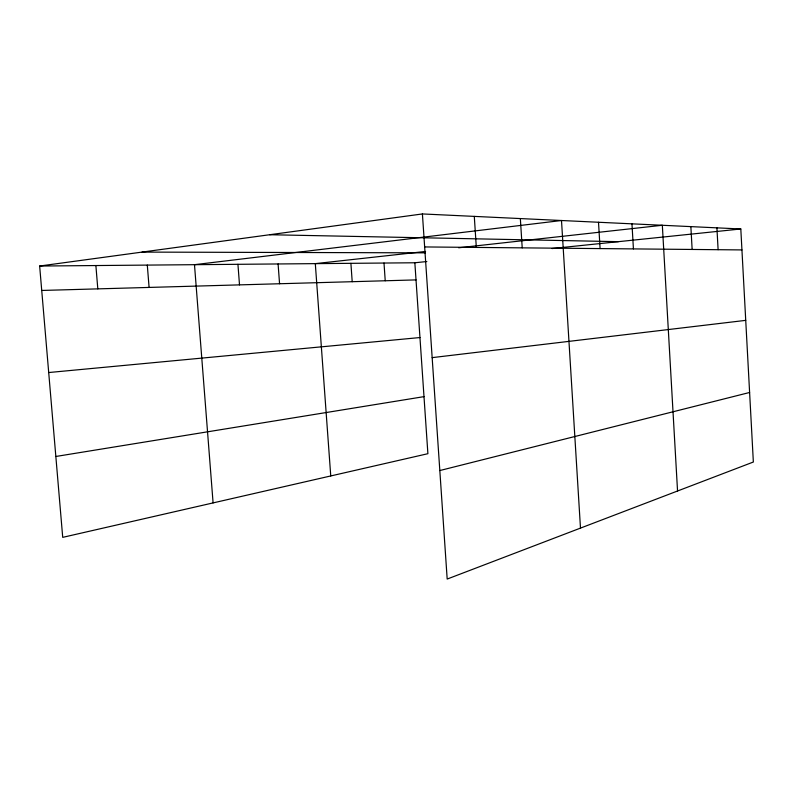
<?xml version="1.0" encoding="UTF-8"?>
<svg xmlns="http://www.w3.org/2000/svg" width="793" height="793" viewBox="0 0 793 793"><rect width="100%" height="100%" fill="white"/><g stroke="black" fill="none" stroke-linecap="round" stroke-linejoin="round"><path stroke-width="1.19" d="M439.818 470.546L749.613 392.476M55.837 456.481L423.997 396.639M39.65 266.032L414.848 262.77L427.893 453.695L62.716 537.357L39.65 266.032L422.411 213.941L740.811 228.979L753.35 462.022L447.183 579.059L422.411 213.941M432.155 357.633L745.727 320.362M425.573 251.45L315.307 263.633L330.75 475.949M458.701 247.783L662.333 225.271L677.549 490.996M414.848 262.77L426.832 261.531M552.067 248.546L740.811 228.979M48.7 372.541L419.963 337.55M41.722 290.456L416.018 279.899M142.066 252.095L425.484 252.838M424.642 246.94L741.941 249.924M269.67 234.728L618.401 241.667M95.884 265.546L97.807 288.88M147.3 265.1L149.094 287.433M213.089 502.901L194.483 264.684L561.503 220.513L580.486 528.098M237.94 264.307L239.506 284.885M278.095 263.96L279.562 283.755M350.902 263.326L352.201 281.703M384 263.038L385.229 280.772M474.293 216.4L476.325 247.426M520.347 218.571L522.21 247.862M631.962 223.844L633.429 248.903M598.507 222.258L600.093 248.596M690.862 226.62L692.14 249.458M716.912 227.849L718.111 249.706"/></g></svg>
